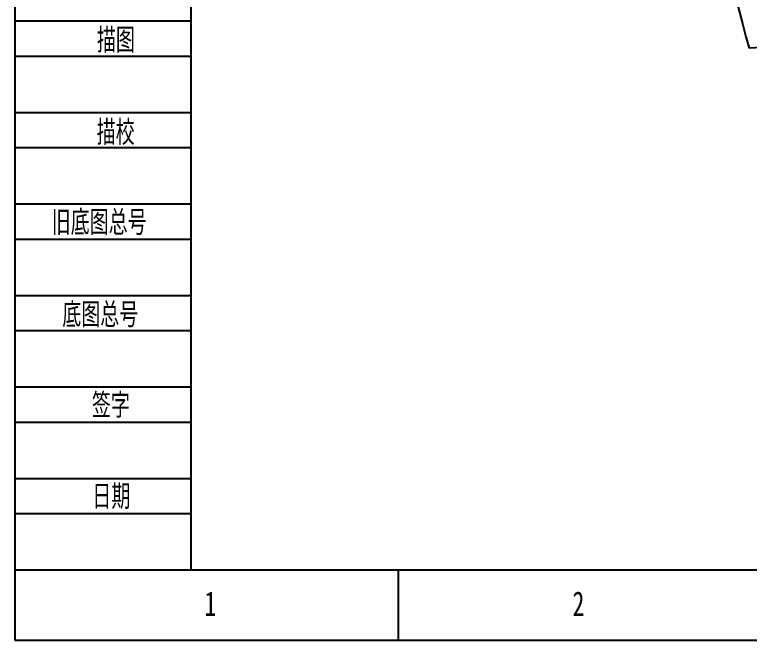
# Model space of a CAD drawing. Header units: millimetres. Extents: x 0 to 594, y 0 to 420.
# Drawn here: x 0 to 104.3, y 0 to 88.9 of the extents above; entities that cross this region are included whole.
import ezdxf

# ---------------------------------------------------------------- set-up
doc = ezdxf.new("R2010")
doc.units = ezdxf.units.MM
doc.layers.add('10', color=7, linetype='Continuous')
doc.layers.add('5', color=7, linetype='Continuous')
doc.styles.add('SLDTEXTSTYLE0', font='TXT', dxfattribs={"width": 0.7, "bigfont": 'bigfont'})
doc.styles.add('SLDTEXTSTYLE3', font='TXT', dxfattribs={"width": 0.7})

msp = doc.modelspace()

# ---------------------------------------------------------------- linework, layer by layer
at = {"color": 7, "linetype": 'Continuous', "lineweight": 25}
msp.add_line((110.61, 84.47), (104.3, 84.14), dxfattribs=at)
msp.add_ellipse((107.55, 142.89), major_axis=(-3.66, 69.9, 0), ratio=0.164286, start_param=0, end_param=2.560229, dxfattribs=at)
at = {"layer": '5', "color": 7}
for p, q in [((0, 420), (0, 0)), ((0, 88), (25, 88)), ((0, 83), (25, 83)), ((0, 75), (25, 75)), ((0, 70), (25, 70)), ((0, 62), (25, 62)), ((0, 57), (25, 57)), ((0, 49), (25, 49)), ((0, 44), (25, 44)), ((0, 36), (25, 36)), ((0, 31), (25, 31)), ((0, 23), (25, 23)), ((0, 18), (25, 18)), ((0, 0), (594.01, 0))]:
    msp.add_line(p, q, dxfattribs=at)
at = {"layer": '5', "color": 7, "lineweight": 25}
for p, q in [((25, 410), (25, 10)), ((0, 10), (584.01, 10))]:
    msp.add_line(p, q, dxfattribs=at)
at = {"layer": '5'}
msp.add_line((54.5, 0), (54.5, 10), dxfattribs=at)

# ---------------------------------------------------------------- texts
at = {"layer": '10', "color": 7, "char_height": 3.5, "style": 'SLDTEXTSTYLE0'}
for s, insert, attachment_point in [('描图', (14.37, 86.98), 2), ('描校', (14.34, 73.88), 2), ('旧底图总号', (5.26, 61.09), 1), ('底图总号', (6.76, 47.98), 1), ('签字', (13.65, 35.11), 2), ('日期', (13.72, 22.15), 2)]:
    msp.add_mtext(s, dxfattribs=dict(at, insert=insert, attachment_point=attachment_point))
at = {"layer": '10', "char_height": 3.5, "attachment_point": 2, "style": 'SLDTEXTSTYLE3'}
for s, insert in [('1', (27.79, 6.95)), ('2', (80.04, 6.95))]:
    msp.add_mtext(s, dxfattribs=dict(at, insert=insert))

doc.saveas('drawing.dxf')
